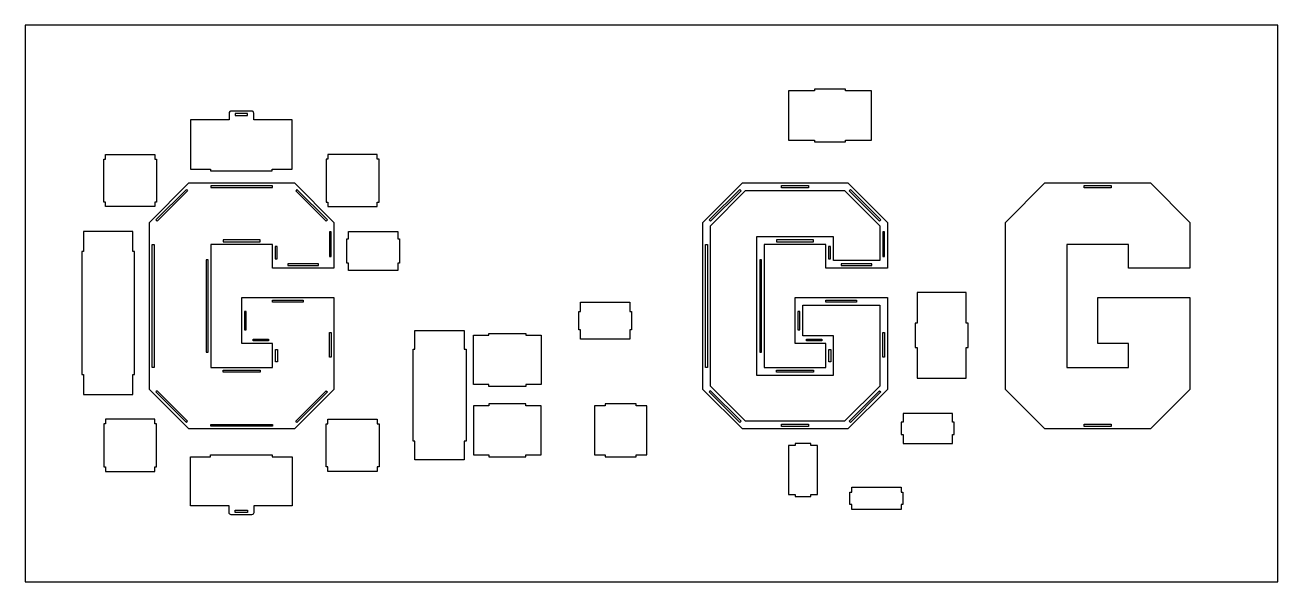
# Model space of a CAD drawing. Header units: millimetres. Extents: x 5092 to 7129, y 1943 to 2849.
import ezdxf

# ---------------------------------------------------------------- set-up
doc = ezdxf.new("R2010")
doc.units = ezdxf.units.MM

msp = doc.modelspace()

# ---------------------------------------------------------------- linework, layer by layer
for points in [[(5092.2, 1943.2), (7128.7, 1943.2), (7128.7, 2848.6), (5092.2, 2848.6)], [(6375.5, 2661.6), (6375.5, 2658.6), (6425.5, 2658.6), (6425.5, 2661.6), (6468, 2661.6), (6468, 2741.6), (6425.5, 2741.6), (6425.5, 2744.6), (6375.5, 2744.6), (6375.5, 2741.6), (6333, 2741.6), (6333, 2661.6)], [(5433.8, 2704.8), (5433.8, 2701.3), (5453.8, 2701.3), (5453.8, 2704.8)], [(5303, 2630.7), (5306, 2630.7), (5306, 2560.7), (5303, 2560.7), (5303, 2553.4), (5223, 2553.4), (5223, 2560.7), (5220, 2560.7), (5220, 2630.7), (5223, 2630.7), (5223, 2638.1), (5303, 2638.1)], [(5584.6, 2630.7), (5581.6, 2630.7), (5581.6, 2560.7), (5584.6, 2560.7), (5584.6, 2553.4), (5664.6, 2553.4), (5664.6, 2560.7), (5667.6, 2560.7), (5667.6, 2630.7), (5664.6, 2630.7), (5664.6, 2638.1), (5584.6, 2638.1)], [(5530, 2191.9), (5358.6, 2191.9), (5294.3, 2256.2), (5294.3, 2527.6), (5358.6, 2591.9), (5530, 2591.9), (5594.3, 2527.6), (5594.3, 2453.1), (5494.3, 2453.1), (5494.3, 2491.9), (5394.3, 2491.9), (5394.3, 2291.9), (5494.3, 2291.9), (5494.3, 2330.6), (5444.3, 2330.6), (5444.3, 2405.6), (5594.3, 2405.6), (5594.3, 2256.2)], [(5394.3, 2584.4), (5494.3, 2584.4), (5494.3, 2587.4), (5394.3, 2587.4)], [(6429.5, 2191.9), (6258.1, 2191.9), (6193.8, 2256.2), (6193.8, 2527.6), (6258.1, 2591.9), (6429.5, 2591.9), (6493.8, 2527.6), (6493.8, 2453.1), (6393.8, 2453.1), (6393.8, 2491.9), (6293.8, 2491.9), (6293.8, 2291.9), (6393.8, 2291.9), (6393.8, 2330.6), (6343.8, 2330.6), (6343.8, 2405.6), (6493.8, 2405.6), (6493.8, 2256.2)], [(6321.8, 2587.9), (6365.8, 2587.9), (6365.8, 2583.9), (6321.8, 2583.9)], [(6921.4, 2191.9), (6750, 2191.9), (6685.7, 2256.2), (6685.7, 2527.6), (6750, 2591.9), (6921.4, 2591.9), (6985.7, 2527.6), (6985.7, 2453.1), (6885.7, 2453.1), (6885.7, 2491.9), (6785.7, 2491.9), (6785.7, 2291.9), (6885.7, 2291.9), (6885.7, 2330.6), (6835.7, 2330.6), (6835.7, 2405.6), (6985.7, 2405.6), (6985.7, 2256.2)], [(6813.7, 2587.9), (6857.7, 2587.9), (6857.7, 2583.9), (6813.7, 2583.9)], [(5356.5, 2579.2), (5307, 2529.7), (5304.9, 2531.8), (5354.4, 2581.3)], [(5532.1, 2579.2), (5581.6, 2529.7), (5583.7, 2531.8), (5534.2, 2581.3)], [(6256, 2579.2), (6206.5, 2529.7), (6204.4, 2531.8), (6253.9, 2581.3)], [(6424.3, 2204.4), (6263.3, 2204.4), (6206.3, 2261.4), (6206.3, 2522.4), (6263.3, 2579.4), (6424.3, 2579.4), (6481.3, 2522.4), (6481.3, 2465.6), (6406.3, 2465.6), (6406.3, 2504.4), (6281.3, 2504.4), (6281.3, 2279.4), (6406.3, 2279.4), (6406.3, 2343.1), (6356.3, 2343.1), (6356.3, 2393.1), (6481.3, 2393.1), (6481.3, 2261.4)], [(6431.6, 2579.2), (6481.1, 2529.7), (6483.2, 2531.8), (6433.7, 2581.3)], [(5187.3, 2480.6), (5184.3, 2480.6), (5184.3, 2280.6), (5187.3, 2280.6), (5187.3, 2248), (5267.3, 2248), (5267.3, 2280.6), (5270.3, 2280.6), (5270.3, 2480.6), (5267.3, 2480.6), (5267.3, 2513.1), (5187.3, 2513.1)], [(5586.8, 2472.5), (5589.8, 2472.5), (5589.8, 2512.5), (5586.8, 2512.5)], [(5618, 2501.2), (5618, 2513.1), (5698, 2513.1), (5698, 2501.2), (5701, 2501.2), (5701, 2461.2), (5698, 2461.2), (5698, 2449.3), (5618, 2449.3), (5618, 2461.2), (5615, 2461.2), (5615, 2501.2)], [(6486.3, 2472.5), (6489.3, 2472.5), (6489.3, 2512.5), (6486.3, 2512.5)], [(5298.8, 2291.9), (5298.8, 2491.9), (5301.8, 2491.9), (5301.8, 2291.9)], [(5414.3, 2496.4), (5474.3, 2496.4), (5474.3, 2499.4), (5414.3, 2499.4)], [(5498.8, 2488.7), (5498.8, 2468.7), (5501.8, 2468.7), (5501.8, 2488.7)], [(6198.3, 2291.9), (6198.3, 2491.9), (6201.3, 2491.9), (6201.3, 2291.9)], [(6313.8, 2496.4), (6373.8, 2496.4), (6373.8, 2499.4), (6313.8, 2499.4)], [(6398.3, 2488.7), (6398.3, 2468.7), (6401.3, 2468.7), (6401.3, 2488.7)], [(5386.8, 2466.9), (5386.8, 2316.9), (5389.8, 2316.9), (5389.8, 2466.9)], [(6286.3, 2466.9), (6286.3, 2316.9), (6289.3, 2316.9), (6289.3, 2466.9)], [(5519.3, 2457.6), (5569.3, 2457.6), (5569.3, 2460.6), (5519.3, 2460.6)], [(6418.8, 2457.6), (6468.8, 2457.6), (6468.8, 2460.6), (6418.8, 2460.6)], [(6542.1, 2364.1), (6539.1, 2364.1), (6539.1, 2324.1), (6542.1, 2324.1), (6542.1, 2274.7), (6622.1, 2274.7), (6622.1, 2324.1), (6625.1, 2324.1), (6625.1, 2364.1), (6622.1, 2364.1), (6622.1, 2413.5), (6542.1, 2413.5)], [(5448.8, 2353.1), (5451.8, 2353.1), (5451.8, 2383.1), (5448.8, 2383.1)], [(5494.3, 2401.1), (5544.3, 2401.1), (5544.3, 2398.1), (5494.3, 2398.1)], [(5995.1, 2353.1), (5992.1, 2353.1), (5992.1, 2383.1), (5995.1, 2383.1), (5995.1, 2398.1), (6075.1, 2398.1), (6075.1, 2383.1), (6078.1, 2383.1), (6078.1, 2353.1), (6075.1, 2353.1), (6075.1, 2338.1), (5995.1, 2338.1)], [(6348.3, 2353.1), (6351.3, 2353.1), (6351.3, 2383.1), (6348.3, 2383.1)], [(6393.8, 2401.1), (6443.8, 2401.1), (6443.8, 2398.1), (6393.8, 2398.1)], [(5586.8, 2348.7), (5589.8, 2348.7), (5589.8, 2308.7), (5586.8, 2308.7)], [(5726, 2171.9), (5723, 2171.9), (5723, 2321.9), (5726, 2321.9), (5726, 2351.9), (5806, 2351.9), (5806, 2321.9), (5809, 2321.9), (5809, 2171.9), (5806, 2171.9), (5806, 2141.9), (5726, 2141.9)], [(5846, 2344.2), (5846, 2347.2), (5906, 2347.2), (5906, 2344.2), (5931, 2344.2), (5931, 2264.2), (5906, 2264.2), (5906, 2261.2), (5846, 2261.2), (5846, 2264.2), (5821, 2264.2), (5821, 2344.2)], [(6486.3, 2348.7), (6489.3, 2348.7), (6489.3, 2308.7), (6486.3, 2308.7)], [(5463.1, 2338.1), (5488.1, 2338.1), (5488.1, 2335.1), (5463.1, 2335.1)], [(6362.5, 2338.1), (6387.5, 2338.1), (6387.5, 2335.1), (6362.5, 2335.1)], [(5499.3, 2301.3), (5499.3, 2321.3), (5502.3, 2321.3), (5502.3, 2301.3)], [(6398.8, 2301.3), (6398.8, 2321.3), (6401.8, 2321.3), (6401.8, 2301.3)], [(5414.3, 2287.4), (5474.3, 2287.4), (5474.3, 2284.4), (5414.3, 2284.4)], [(6313.8, 2287.4), (6373.8, 2287.4), (6373.8, 2284.4), (6313.8, 2284.4)], [(5356.5, 2204.6), (5307, 2254.1), (5304.9, 2252), (5354.4, 2202.5)], [(5532.1, 2204.6), (5581.6, 2254.1), (5583.7, 2252), (5534.2, 2202.5)], [(6256, 2204.6), (6206.5, 2254.1), (6204.4, 2252), (6253.9, 2202.5)], [(6431.6, 2204.6), (6481.1, 2254.1), (6483.2, 2252), (6433.7, 2202.5)], [(5846, 2149.7), (5846, 2146.7), (5906, 2146.7), (5906, 2149.7), (5931, 2149.7), (5931, 2229.7), (5906, 2229.7), (5906, 2232.7), (5846, 2232.7), (5846, 2229.7), (5821, 2229.7), (5821, 2149.7)], [(6035.3, 2149.7), (6035.3, 2146.7), (6085.3, 2146.7), (6085.3, 2149.7), (6102.8, 2149.7), (6102.8, 2229.7), (6085.3, 2229.7), (6085.3, 2232.7), (6035.3, 2232.7), (6035.3, 2229.7), (6017.8, 2229.7), (6017.8, 2149.7)], [(5303, 2130.4), (5306, 2130.4), (5306, 2200.4), (5303, 2200.4), (5303, 2207.7), (5223, 2207.7), (5223, 2200.4), (5220, 2200.4), (5220, 2130.4), (5223, 2130.4), (5223, 2123), (5303, 2123)], [(5584.6, 2130.4), (5581.6, 2130.4), (5581.6, 2200.4), (5584.6, 2200.4), (5584.6, 2207.7), (5664.6, 2207.7), (5664.6, 2200.4), (5667.6, 2200.4), (5667.6, 2130.4), (5664.6, 2130.4), (5664.6, 2123), (5584.6, 2123)], [(6321.8, 2199.9), (6365.8, 2199.9), (6365.8, 2195.9), (6321.8, 2195.9)], [(6599.5, 2202.7), (6599.5, 2217), (6519.5, 2217), (6519.5, 2202.7), (6516.5, 2202.7), (6516.5, 2182.7), (6519.5, 2182.7), (6519.5, 2168.3), (6599.5, 2168.3), (6599.5, 2182.7), (6602.5, 2182.7), (6602.5, 2202.7)], [(6813.7, 2199.9), (6857.7, 2199.9), (6857.7, 2195.9), (6813.7, 2195.9)], [(5394.3, 2199.4), (5494.3, 2199.4), (5494.3, 2196.4), (5394.3, 2196.4)], [(6369.2, 2085.1), (6380.5, 2085.1), (6380.5, 2165.1), (6369.2, 2165.1), (6369.2, 2168.1), (6344.2, 2168.1), (6344.2, 2165.1), (6333, 2165.1), (6333, 2085.1), (6344.2, 2085.1), (6344.2, 2082.1), (6369.2, 2082.1)], [(6436, 2088.9), (6436, 2097.1), (6516, 2097.1), (6516, 2088.9), (6519, 2088.9), (6519, 2068.9), (6516, 2068.9), (6516, 2060.8), (6436, 2060.8), (6436, 2068.9), (6433, 2068.9), (6433, 2088.9)], [(5433.8, 2056.3), (5433.8, 2059.8), (5453.8, 2059.8), (5453.8, 2056.3)]]:
    msp.add_lwpolyline(points, close=True)
for points in [[(5460.3, 2708.8), (5427.3, 2708.8, 0.414214), (5423.8, 2705.3), (5423.8, 2694.3), (5361.2, 2694.3), (5361.2, 2614.3), (5393.8, 2614.3), (5393.8, 2611.3), (5493.8, 2611.3), (5493.8, 2614.3), (5526.4, 2614.3), (5526.4, 2694.3), (5463.8, 2694.3), (5463.8, 2705.3, 0.414214)], [(5460.3, 2052.3), (5427.3, 2052.3, -0.414214), (5423.8, 2055.8), (5423.8, 2066.8), (5361.2, 2066.8), (5361.2, 2146.8), (5393.8, 2146.8), (5393.8, 2149.8), (5493.8, 2149.8), (5493.8, 2146.8), (5526.4, 2146.8), (5526.4, 2066.8), (5463.8, 2066.8), (5463.8, 2055.8, -0.414214)]]:
    msp.add_lwpolyline(points, format="xyb", close=True)

doc.saveas('drawing.dxf')
